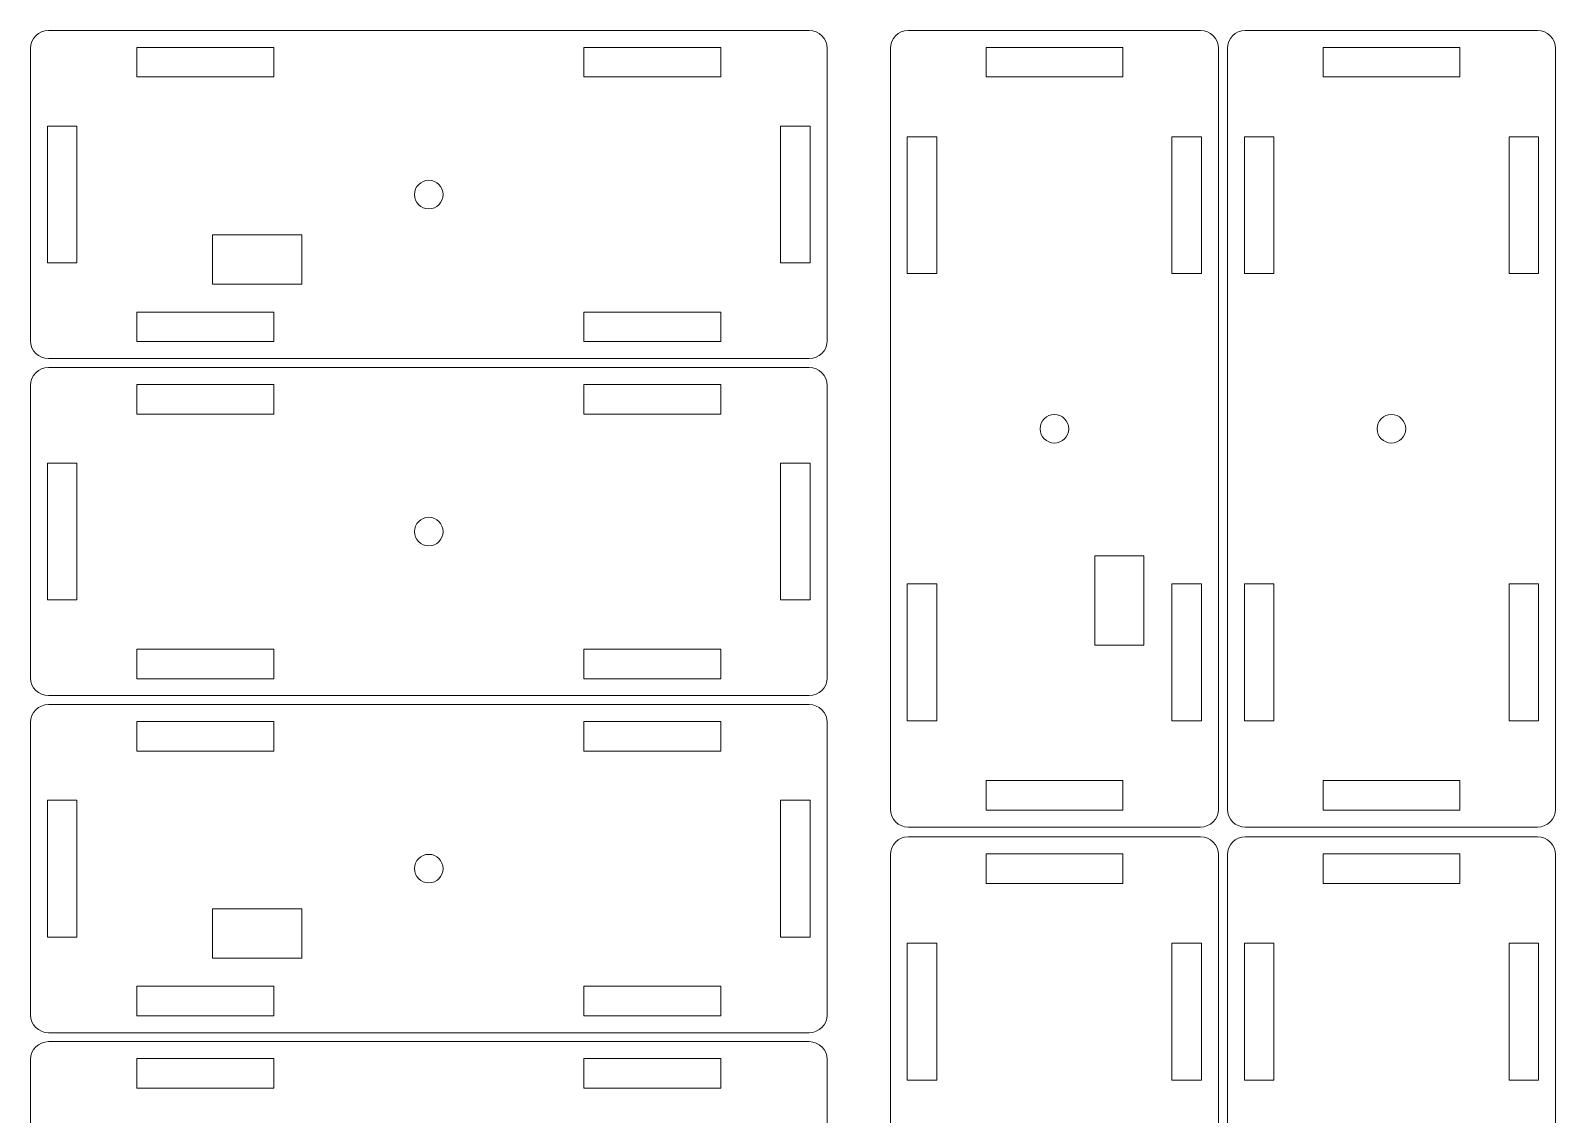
# Model space of a CAD drawing. Header units: centimetres. Extents: x -17.8 to 17.2, y -13.1 to 13.2.
# Drawn here: x 0.12 to 17.18, y 1.03 to 13.15 of the extents above; entities that cross this region are included whole.
import ezdxf

# ---------------------------------------------------------------- set-up
doc = ezdxf.new("R2010")
doc.units = ezdxf.units.CM
doc.header["$MEASUREMENT"] = 0
doc.layers.add('Layer 1', color=7, linetype='Continuous')

msp = doc.modelspace()

# ---------------------------------------------------------------- linework, layer by layer
at = {"layer": 'Layer 1', "color": 250, "lineweight": 9}
for points in [[(1.31002, 12.62999), (2.84, 12.62999), (2.84, 12.95999), (1.31002, 12.95999), (1.31002, 12.62999)], [(6.31031, 12.62999), (7.84029, 12.62999), (7.84029, 12.95999), (6.31031, 12.95999), (6.31031, 12.62999)], [(0.31001, 10.54999), (0.64001, 10.54999), (0.64001, 12.07999), (0.31001, 12.07999), (0.31001, 10.54999)], [(8.51001, 10.54999), (8.84001, 10.54999), (8.84001, 12.07999), (8.51001, 12.07999), (8.51001, 10.54999)], [(2.15491, 10.31369), (3.15491, 10.31369), (3.15491, 10.86369), (2.15491, 10.86369), (2.15491, 10.31369)], [(1.31002, 9.66999), (2.84, 9.66999), (2.84, 9.99999), (1.31002, 9.99999), (1.31002, 9.66999)], [(6.31031, 9.66999), (7.84029, 9.66999), (7.84029, 9.99999), (6.31031, 9.99999), (6.31031, 9.66999)], [(1.31002, 8.85999), (2.84, 8.85999), (2.84, 9.18999), (1.31002, 9.18999), (1.31002, 8.85999)], [(6.31031, 8.85999), (7.84029, 8.85999), (7.84029, 9.18999), (6.31031, 9.18999), (6.31031, 8.85999)], [(0.31001, 6.77999), (0.64001, 6.77999), (0.64001, 8.30999), (0.31001, 8.30999), (0.31001, 6.77999)], [(8.51001, 6.77999), (8.84001, 6.77999), (8.84001, 8.30999), (8.51001, 8.30999), (8.51001, 6.77999)], [(1.31002, 5.89999), (2.84, 5.89999), (2.84, 6.22999), (1.31002, 6.22999), (1.31002, 5.89999)], [(6.31031, 5.89999), (7.84029, 5.89999), (7.84029, 6.22999), (6.31031, 6.22999), (6.31031, 5.89999)], [(1.31002, 5.08999), (2.84, 5.08999), (2.84, 5.41999), (1.31002, 5.41999), (1.31002, 5.08999)], [(6.31031, 5.08999), (7.84029, 5.08999), (7.84029, 5.41999), (6.31031, 5.41999), (6.31031, 5.08999)], [(0.31001, 3.00999), (0.64001, 3.00999), (0.64001, 4.53999), (0.31001, 4.53999), (0.31001, 3.00999)], [(8.51001, 3.00999), (8.84001, 3.00999), (8.84001, 4.53999), (8.51001, 4.53999), (8.51001, 3.00999)], [(2.15491, 2.77369), (3.15491, 2.77369), (3.15491, 3.32369), (2.15491, 3.32369), (2.15491, 2.77369)], [(1.31002, 2.12999), (2.84, 2.12999), (2.84, 2.45999), (1.31002, 2.45999), (1.31002, 2.12999)], [(6.31031, 2.12999), (7.84029, 2.12999), (7.84029, 2.45999), (6.31031, 2.45999), (6.31031, 2.12999)], [(1.31002, 1.31999), (2.84, 1.31999), (2.84, 1.64999), (1.31002, 1.64999), (1.31002, 1.31999)], [(6.31031, 1.31999), (7.84029, 1.31999), (7.84029, 1.64999), (6.31031, 1.64999), (6.31031, 1.31999)]]:
    msp.add_lwpolyline(points, close=True, dxfattribs=at)
for centre in [(4.57501, 11.31499), (4.57501, 7.54499), (4.57501, 3.77499)]:
    msp.add_ellipse(centre, major_axis=(0, 0.16), ratio=1, dxfattribs=at)
for points, knots in [([(0.32001, 13.15), (0.32001, 13.15), (8.83001, 13.15), (8.83001, 13.15), (8.83001, 13.15), (8.94002, 13.15), (9.03001, 13.06), (9.03001, 12.95001), (9.03001, 12.95001), (9.03001, 12.95001), (9.03001, 9.67999), (9.03001, 9.67999), (9.03001, 9.67999), (9.03001, 9.57), (8.94002, 9.48), (8.83001, 9.48), (8.83001, 9.48), (8.83001, 9.48), (0.32001, 9.48), (0.32001, 9.48), (0.32001, 9.48), (0.21, 9.48), (0.12001, 9.57), (0.12001, 9.67999), (0.12001, 9.67999), (0.12001, 9.67999), (0.12001, 12.95001), (0.12001, 12.95001), (0.12001, 12.95001), (0.12001, 13.06), (0.21, 13.15), (0.32001, 13.15)], [0, 0, 0, 0, 0.11111111, 0.11111111, 0.11111111, 0.11111111, 0.22222222, 0.22222222, 0.22222222, 0.22222222, 0.33333333, 0.33333333, 0.33333333, 0.33333333, 0.44444444, 0.44444444, 0.44444444, 0.44444444, 0.55555556, 0.55555556, 0.55555556, 0.55555556, 0.66666667, 0.66666667, 0.66666667, 0.66666667, 0.77777778, 0.77777778, 0.77777778, 0.77777778, 1, 1, 1, 1]), ([(9.73751, 4.44), (9.73751, 4.44), (9.73751, 12.95), (9.73751, 12.95), (9.73751, 12.95), (9.73751, 13.06001), (9.82751, 13.15), (9.9375, 13.15), (9.9375, 13.15), (9.9375, 13.15), (13.20752, 13.15), (13.20752, 13.15), (13.20752, 13.15), (13.31751, 13.15), (13.40751, 13.06001), (13.40751, 12.95), (13.40751, 12.95), (13.40751, 12.95), (13.40751, 4.44), (13.40751, 4.44), (13.40751, 4.44), (13.40751, 4.32999), (13.31751, 4.24), (13.20752, 4.24), (13.20752, 4.24), (13.20752, 4.24), (9.9375, 4.24), (9.9375, 4.24), (9.9375, 4.24), (9.82751, 4.24), (9.73751, 4.32999), (9.73751, 4.44)], [0, 0, 0, 0, 0.11111111, 0.11111111, 0.11111111, 0.11111111, 0.22222222, 0.22222222, 0.22222222, 0.22222222, 0.33333333, 0.33333333, 0.33333333, 0.33333333, 0.44444444, 0.44444444, 0.44444444, 0.44444444, 0.55555556, 0.55555556, 0.55555556, 0.55555556, 0.66666667, 0.66666667, 0.66666667, 0.66666667, 0.77777778, 0.77777778, 0.77777778, 0.77777778, 1, 1, 1, 1]), ([(13.50751, 4.44), (13.50751, 4.44), (13.50751, 12.95), (13.50751, 12.95), (13.50751, 12.95), (13.50751, 13.06001), (13.59751, 13.15), (13.7075, 13.15), (13.7075, 13.15), (13.7075, 13.15), (16.97752, 13.15), (16.97752, 13.15), (16.97752, 13.15), (17.08751, 13.15), (17.17751, 13.06001), (17.17751, 12.95), (17.17751, 12.95), (17.17751, 12.95), (17.17751, 4.44), (17.17751, 4.44), (17.17751, 4.44), (17.17751, 4.32999), (17.08751, 4.24), (16.97752, 4.24), (16.97752, 4.24), (16.97752, 4.24), (13.7075, 4.24), (13.7075, 4.24), (13.7075, 4.24), (13.59751, 4.24), (13.50751, 4.32999), (13.50751, 4.44)], [0, 0, 0, 0, 0.11111111, 0.11111111, 0.11111111, 0.11111111, 0.22222222, 0.22222222, 0.22222222, 0.22222222, 0.33333333, 0.33333333, 0.33333333, 0.33333333, 0.44444444, 0.44444444, 0.44444444, 0.44444444, 0.55555556, 0.55555556, 0.55555556, 0.55555556, 0.66666667, 0.66666667, 0.66666667, 0.66666667, 0.77777778, 0.77777778, 0.77777778, 0.77777778, 1, 1, 1, 1]), ([(10.80752, 12.63), (10.80752, 12.63), (10.80752, 12.96), (10.80752, 12.96), (10.80752, 12.96), (10.80752, 12.96), (12.33752, 12.96), (12.33752, 12.96), (12.33752, 12.96), (12.33752, 12.96), (12.33752, 12.63), (12.33752, 12.63), (12.33752, 12.63), (12.33752, 12.63), (10.80752, 12.63), (10.80752, 12.63)], [0, 0, 0, 0, 0.2, 0.2, 0.2, 0.2, 0.4, 0.4, 0.4, 0.4, 0.6, 0.6, 0.6, 0.6, 1, 1, 1, 1]), ([(14.57752, 12.63), (14.57752, 12.63), (14.57752, 12.96), (14.57752, 12.96), (14.57752, 12.96), (14.57752, 12.96), (16.10752, 12.96), (16.10752, 12.96), (16.10752, 12.96), (16.10752, 12.96), (16.10752, 12.63), (16.10752, 12.63), (16.10752, 12.63), (16.10752, 12.63), (14.57752, 12.63), (14.57752, 12.63)], [0, 0, 0, 0, 0.2, 0.2, 0.2, 0.2, 0.4, 0.4, 0.4, 0.4, 0.6, 0.6, 0.6, 0.6, 1, 1, 1, 1]), ([(9.92752, 10.4303), (9.92752, 10.4303), (9.92752, 11.96029), (9.92752, 11.96029), (9.92752, 11.96029), (9.92752, 11.96029), (10.25752, 11.96029), (10.25752, 11.96029), (10.25752, 11.96029), (10.25752, 11.96029), (10.25752, 10.4303), (10.25752, 10.4303), (10.25752, 10.4303), (10.25752, 10.4303), (9.92752, 10.4303), (9.92752, 10.4303)], [0, 0, 0, 0, 0.2, 0.2, 0.2, 0.2, 0.4, 0.4, 0.4, 0.4, 0.6, 0.6, 0.6, 0.6, 1, 1, 1, 1]), ([(12.88752, 10.4303), (12.88752, 10.4303), (12.88752, 11.96029), (12.88752, 11.96029), (12.88752, 11.96029), (12.88752, 11.96029), (13.21752, 11.96029), (13.21752, 11.96029), (13.21752, 11.96029), (13.21752, 11.96029), (13.21752, 10.4303), (13.21752, 10.4303), (13.21752, 10.4303), (13.21752, 10.4303), (12.88752, 10.4303), (12.88752, 10.4303)], [0, 0, 0, 0, 0.2, 0.2, 0.2, 0.2, 0.4, 0.4, 0.4, 0.4, 0.6, 0.6, 0.6, 0.6, 1, 1, 1, 1]), ([(13.69752, 10.4303), (13.69752, 10.4303), (13.69752, 11.96029), (13.69752, 11.96029), (13.69752, 11.96029), (13.69752, 11.96029), (14.02752, 11.96029), (14.02752, 11.96029), (14.02752, 11.96029), (14.02752, 11.96029), (14.02752, 10.4303), (14.02752, 10.4303), (14.02752, 10.4303), (14.02752, 10.4303), (13.69752, 10.4303), (13.69752, 10.4303)], [0, 0, 0, 0, 0.2, 0.2, 0.2, 0.2, 0.4, 0.4, 0.4, 0.4, 0.6, 0.6, 0.6, 0.6, 1, 1, 1, 1]), ([(16.65752, 10.4303), (16.65752, 10.4303), (16.65752, 11.96029), (16.65752, 11.96029), (16.65752, 11.96029), (16.65752, 11.96029), (16.98752, 11.96029), (16.98752, 11.96029), (16.98752, 11.96029), (16.98752, 11.96029), (16.98752, 10.4303), (16.98752, 10.4303), (16.98752, 10.4303), (16.98752, 10.4303), (16.65752, 10.4303), (16.65752, 10.4303)], [0, 0, 0, 0, 0.2, 0.2, 0.2, 0.2, 0.4, 0.4, 0.4, 0.4, 0.6, 0.6, 0.6, 0.6, 1, 1, 1, 1]), ([(0.32001, 9.38), (0.32001, 9.38), (8.83001, 9.38), (8.83001, 9.38), (8.83001, 9.38), (8.94002, 9.38), (9.03001, 9.29), (9.03001, 9.18001), (9.03001, 9.18001), (9.03001, 9.18001), (9.03001, 5.90999), (9.03001, 5.90999), (9.03001, 5.90999), (9.03001, 5.8), (8.94002, 5.71), (8.83001, 5.71), (8.83001, 5.71), (8.83001, 5.71), (0.32001, 5.71), (0.32001, 5.71), (0.32001, 5.71), (0.21, 5.71), (0.12001, 5.8), (0.12001, 5.90999), (0.12001, 5.90999), (0.12001, 5.90999), (0.12001, 9.18001), (0.12001, 9.18001), (0.12001, 9.18001), (0.12001, 9.29), (0.21, 9.38), (0.32001, 9.38)], [0, 0, 0, 0, 0.11111111, 0.11111111, 0.11111111, 0.11111111, 0.22222222, 0.22222222, 0.22222222, 0.22222222, 0.33333333, 0.33333333, 0.33333333, 0.33333333, 0.44444444, 0.44444444, 0.44444444, 0.44444444, 0.55555556, 0.55555556, 0.55555556, 0.55555556, 0.66666667, 0.66666667, 0.66666667, 0.66666667, 0.77777778, 0.77777778, 0.77777778, 0.77777778, 1, 1, 1, 1]), ([(11.41252, 8.695), (11.41252, 8.78337), (11.48416, 8.855), (11.57252, 8.855), (11.57252, 8.855), (11.66088, 8.855), (11.73252, 8.78337), (11.73252, 8.695), (11.73252, 8.695), (11.73252, 8.60663), (11.66088, 8.535), (11.57252, 8.535), (11.57252, 8.535), (11.48416, 8.535), (11.41252, 8.60663), (11.41252, 8.695)], [0, 0, 0, 0, 0.2, 0.2, 0.2, 0.2, 0.4, 0.4, 0.4, 0.4, 0.6, 0.6, 0.6, 0.6, 1, 1, 1, 1]), ([(15.18252, 8.695), (15.18252, 8.78337), (15.25416, 8.855), (15.34252, 8.855), (15.34252, 8.855), (15.43088, 8.855), (15.50252, 8.78337), (15.50252, 8.695), (15.50252, 8.695), (15.50252, 8.60663), (15.43088, 8.535), (15.34252, 8.535), (15.34252, 8.535), (15.25416, 8.535), (15.18252, 8.60663), (15.18252, 8.695)], [0, 0, 0, 0, 0.2, 0.2, 0.2, 0.2, 0.4, 0.4, 0.4, 0.4, 0.6, 0.6, 0.6, 0.6, 1, 1, 1, 1]), ([(12.02382, 6.2749), (12.02382, 6.2749), (12.02382, 7.2749), (12.02382, 7.2749), (12.02382, 7.2749), (12.02382, 7.2749), (12.57382, 7.2749), (12.57382, 7.2749), (12.57382, 7.2749), (12.57382, 7.2749), (12.57382, 6.2749), (12.57382, 6.2749), (12.57382, 6.2749), (12.57382, 6.2749), (12.02382, 6.2749), (12.02382, 6.2749)], [0, 0, 0, 0, 0.2, 0.2, 0.2, 0.2, 0.4, 0.4, 0.4, 0.4, 0.6, 0.6, 0.6, 0.6, 1, 1, 1, 1]), ([(9.92752, 5.43001), (9.92752, 5.43001), (9.92752, 6.96), (9.92752, 6.96), (9.92752, 6.96), (9.92752, 6.96), (10.25752, 6.96), (10.25752, 6.96), (10.25752, 6.96), (10.25752, 6.96), (10.25752, 5.43001), (10.25752, 5.43001), (10.25752, 5.43001), (10.25752, 5.43001), (9.92752, 5.43001), (9.92752, 5.43001)], [0, 0, 0, 0, 0.2, 0.2, 0.2, 0.2, 0.4, 0.4, 0.4, 0.4, 0.6, 0.6, 0.6, 0.6, 1, 1, 1, 1]), ([(12.88752, 5.43001), (12.88752, 5.43001), (12.88752, 6.96), (12.88752, 6.96), (12.88752, 6.96), (12.88752, 6.96), (13.21752, 6.96), (13.21752, 6.96), (13.21752, 6.96), (13.21752, 6.96), (13.21752, 5.43001), (13.21752, 5.43001), (13.21752, 5.43001), (13.21752, 5.43001), (12.88752, 5.43001), (12.88752, 5.43001)], [0, 0, 0, 0, 0.2, 0.2, 0.2, 0.2, 0.4, 0.4, 0.4, 0.4, 0.6, 0.6, 0.6, 0.6, 1, 1, 1, 1]), ([(13.69752, 5.43001), (13.69752, 5.43001), (13.69752, 6.96), (13.69752, 6.96), (13.69752, 6.96), (13.69752, 6.96), (14.02752, 6.96), (14.02752, 6.96), (14.02752, 6.96), (14.02752, 6.96), (14.02752, 5.43001), (14.02752, 5.43001), (14.02752, 5.43001), (14.02752, 5.43001), (13.69752, 5.43001), (13.69752, 5.43001)], [0, 0, 0, 0, 0.2, 0.2, 0.2, 0.2, 0.4, 0.4, 0.4, 0.4, 0.6, 0.6, 0.6, 0.6, 1, 1, 1, 1]), ([(16.65752, 5.43001), (16.65752, 5.43001), (16.65752, 6.96), (16.65752, 6.96), (16.65752, 6.96), (16.65752, 6.96), (16.98752, 6.96), (16.98752, 6.96), (16.98752, 6.96), (16.98752, 6.96), (16.98752, 5.43001), (16.98752, 5.43001), (16.98752, 5.43001), (16.98752, 5.43001), (16.65752, 5.43001), (16.65752, 5.43001)], [0, 0, 0, 0, 0.2, 0.2, 0.2, 0.2, 0.4, 0.4, 0.4, 0.4, 0.6, 0.6, 0.6, 0.6, 1, 1, 1, 1]), ([(0.32001, 5.61), (0.32001, 5.61), (8.83001, 5.61), (8.83001, 5.61), (8.83001, 5.61), (8.94002, 5.61), (9.03001, 5.52), (9.03001, 5.41001), (9.03001, 5.41001), (9.03001, 5.41001), (9.03001, 2.13999), (9.03001, 2.13999), (9.03001, 2.13999), (9.03001, 2.03), (8.94002, 1.94), (8.83001, 1.94), (8.83001, 1.94), (8.83001, 1.94), (0.32001, 1.94), (0.32001, 1.94), (0.32001, 1.94), (0.21, 1.94), (0.12001, 2.03), (0.12001, 2.13999), (0.12001, 2.13999), (0.12001, 2.13999), (0.12001, 5.41001), (0.12001, 5.41001), (0.12001, 5.41001), (0.12001, 5.52), (0.21, 5.61), (0.32001, 5.61)], [0, 0, 0, 0, 0.11111111, 0.11111111, 0.11111111, 0.11111111, 0.22222222, 0.22222222, 0.22222222, 0.22222222, 0.33333333, 0.33333333, 0.33333333, 0.33333333, 0.44444444, 0.44444444, 0.44444444, 0.44444444, 0.55555556, 0.55555556, 0.55555556, 0.55555556, 0.66666667, 0.66666667, 0.66666667, 0.66666667, 0.77777778, 0.77777778, 0.77777778, 0.77777778, 1, 1, 1, 1]), ([(10.80752, 4.43), (10.80752, 4.43), (10.80752, 4.76), (10.80752, 4.76), (10.80752, 4.76), (10.80752, 4.76), (12.33752, 4.76), (12.33752, 4.76), (12.33752, 4.76), (12.33752, 4.76), (12.33752, 4.43), (12.33752, 4.43), (12.33752, 4.43), (12.33752, 4.43), (10.80752, 4.43), (10.80752, 4.43)], [0, 0, 0, 0, 0.2, 0.2, 0.2, 0.2, 0.4, 0.4, 0.4, 0.4, 0.6, 0.6, 0.6, 0.6, 1, 1, 1, 1]), ([(14.57752, 4.43), (14.57752, 4.43), (14.57752, 4.76), (14.57752, 4.76), (14.57752, 4.76), (14.57752, 4.76), (16.10752, 4.76), (16.10752, 4.76), (16.10752, 4.76), (16.10752, 4.76), (16.10752, 4.43), (16.10752, 4.43), (16.10752, 4.43), (16.10752, 4.43), (14.57752, 4.43), (14.57752, 4.43)], [0, 0, 0, 0, 0.2, 0.2, 0.2, 0.2, 0.4, 0.4, 0.4, 0.4, 0.6, 0.6, 0.6, 0.6, 1, 1, 1, 1]), ([(9.73751, -4.58), (9.73751, -4.58), (9.73751, 3.93), (9.73751, 3.93), (9.73751, 3.93), (9.73751, 4.04001), (9.82751, 4.13), (9.9375, 4.13), (9.9375, 4.13), (9.9375, 4.13), (13.20752, 4.13), (13.20752, 4.13), (13.20752, 4.13), (13.31751, 4.13), (13.40751, 4.04001), (13.40751, 3.93), (13.40751, 3.93), (13.40751, 3.93), (13.40751, -4.58), (13.40751, -4.58), (13.40751, -4.58), (13.40751, -4.69001), (13.31751, -4.78), (13.20752, -4.78), (13.20752, -4.78), (13.20752, -4.78), (9.9375, -4.78), (9.9375, -4.78), (9.9375, -4.78), (9.82751, -4.78), (9.73751, -4.69001), (9.73751, -4.58)], [0, 0, 0, 0, 0.11111111, 0.11111111, 0.11111111, 0.11111111, 0.22222222, 0.22222222, 0.22222222, 0.22222222, 0.33333333, 0.33333333, 0.33333333, 0.33333333, 0.44444444, 0.44444444, 0.44444444, 0.44444444, 0.55555556, 0.55555556, 0.55555556, 0.55555556, 0.66666667, 0.66666667, 0.66666667, 0.66666667, 0.77777778, 0.77777778, 0.77777778, 0.77777778, 1, 1, 1, 1]), ([(13.50751, -4.58), (13.50751, -4.58), (13.50751, 3.93), (13.50751, 3.93), (13.50751, 3.93), (13.50751, 4.04001), (13.59751, 4.13), (13.7075, 4.13), (13.7075, 4.13), (13.7075, 4.13), (16.97752, 4.13), (16.97752, 4.13), (16.97752, 4.13), (17.08751, 4.13), (17.17751, 4.04001), (17.17751, 3.93), (17.17751, 3.93), (17.17751, 3.93), (17.17751, -4.58), (17.17751, -4.58), (17.17751, -4.58), (17.17751, -4.69001), (17.08751, -4.78), (16.97752, -4.78), (16.97752, -4.78), (16.97752, -4.78), (13.7075, -4.78), (13.7075, -4.78), (13.7075, -4.78), (13.59751, -4.78), (13.50751, -4.69001), (13.50751, -4.58)], [0, 0, 0, 0, 0.11111111, 0.11111111, 0.11111111, 0.11111111, 0.22222222, 0.22222222, 0.22222222, 0.22222222, 0.33333333, 0.33333333, 0.33333333, 0.33333333, 0.44444444, 0.44444444, 0.44444444, 0.44444444, 0.55555556, 0.55555556, 0.55555556, 0.55555556, 0.66666667, 0.66666667, 0.66666667, 0.66666667, 0.77777778, 0.77777778, 0.77777778, 0.77777778, 1, 1, 1, 1]), ([(10.80752, 3.61), (10.80752, 3.61), (10.80752, 3.94), (10.80752, 3.94), (10.80752, 3.94), (10.80752, 3.94), (12.33752, 3.94), (12.33752, 3.94), (12.33752, 3.94), (12.33752, 3.94), (12.33752, 3.61), (12.33752, 3.61), (12.33752, 3.61), (12.33752, 3.61), (10.80752, 3.61), (10.80752, 3.61)], [0, 0, 0, 0, 0.2, 0.2, 0.2, 0.2, 0.4, 0.4, 0.4, 0.4, 0.6, 0.6, 0.6, 0.6, 1, 1, 1, 1]), ([(14.57752, 3.61), (14.57752, 3.61), (14.57752, 3.94), (14.57752, 3.94), (14.57752, 3.94), (14.57752, 3.94), (16.10752, 3.94), (16.10752, 3.94), (16.10752, 3.94), (16.10752, 3.94), (16.10752, 3.61), (16.10752, 3.61), (16.10752, 3.61), (16.10752, 3.61), (14.57752, 3.61), (14.57752, 3.61)], [0, 0, 0, 0, 0.2, 0.2, 0.2, 0.2, 0.4, 0.4, 0.4, 0.4, 0.6, 0.6, 0.6, 0.6, 1, 1, 1, 1]), ([(9.92752, 1.4103), (9.92752, 1.4103), (9.92752, 2.94029), (9.92752, 2.94029), (9.92752, 2.94029), (9.92752, 2.94029), (10.25752, 2.94029), (10.25752, 2.94029), (10.25752, 2.94029), (10.25752, 2.94029), (10.25752, 1.4103), (10.25752, 1.4103), (10.25752, 1.4103), (10.25752, 1.4103), (9.92752, 1.4103), (9.92752, 1.4103)], [0, 0, 0, 0, 0.2, 0.2, 0.2, 0.2, 0.4, 0.4, 0.4, 0.4, 0.6, 0.6, 0.6, 0.6, 1, 1, 1, 1]), ([(12.88752, 1.4103), (12.88752, 1.4103), (12.88752, 2.94029), (12.88752, 2.94029), (12.88752, 2.94029), (12.88752, 2.94029), (13.21752, 2.94029), (13.21752, 2.94029), (13.21752, 2.94029), (13.21752, 2.94029), (13.21752, 1.4103), (13.21752, 1.4103), (13.21752, 1.4103), (13.21752, 1.4103), (12.88752, 1.4103), (12.88752, 1.4103)], [0, 0, 0, 0, 0.2, 0.2, 0.2, 0.2, 0.4, 0.4, 0.4, 0.4, 0.6, 0.6, 0.6, 0.6, 1, 1, 1, 1]), ([(13.69752, 1.4103), (13.69752, 1.4103), (13.69752, 2.94029), (13.69752, 2.94029), (13.69752, 2.94029), (13.69752, 2.94029), (14.02752, 2.94029), (14.02752, 2.94029), (14.02752, 2.94029), (14.02752, 2.94029), (14.02752, 1.4103), (14.02752, 1.4103), (14.02752, 1.4103), (14.02752, 1.4103), (13.69752, 1.4103), (13.69752, 1.4103)], [0, 0, 0, 0, 0.2, 0.2, 0.2, 0.2, 0.4, 0.4, 0.4, 0.4, 0.6, 0.6, 0.6, 0.6, 1, 1, 1, 1]), ([(16.65752, 1.4103), (16.65752, 1.4103), (16.65752, 2.94029), (16.65752, 2.94029), (16.65752, 2.94029), (16.65752, 2.94029), (16.98752, 2.94029), (16.98752, 2.94029), (16.98752, 2.94029), (16.98752, 2.94029), (16.98752, 1.4103), (16.98752, 1.4103), (16.98752, 1.4103), (16.98752, 1.4103), (16.65752, 1.4103), (16.65752, 1.4103)], [0, 0, 0, 0, 0.2, 0.2, 0.2, 0.2, 0.4, 0.4, 0.4, 0.4, 0.6, 0.6, 0.6, 0.6, 1, 1, 1, 1]), ([(0.32001, 1.84), (0.32001, 1.84), (8.83001, 1.84), (8.83001, 1.84), (8.83001, 1.84), (8.94002, 1.84), (9.03001, 1.75), (9.03001, 1.64001), (9.03001, 1.64001), (9.03001, 1.64001), (9.03001, -1.63001), (9.03001, -1.63001), (9.03001, -1.63001), (9.03001, -1.74), (8.94002, -1.83), (8.83001, -1.83), (8.83001, -1.83), (8.83001, -1.83), (0.32001, -1.83), (0.32001, -1.83), (0.32001, -1.83), (0.21, -1.83), (0.12001, -1.74), (0.12001, -1.63001), (0.12001, -1.63001), (0.12001, -1.63001), (0.12001, 1.64001), (0.12001, 1.64001), (0.12001, 1.64001), (0.12001, 1.75), (0.21, 1.84), (0.32001, 1.84)], [0, 0, 0, 0, 0.11111111, 0.11111111, 0.11111111, 0.11111111, 0.22222222, 0.22222222, 0.22222222, 0.22222222, 0.33333333, 0.33333333, 0.33333333, 0.33333333, 0.44444444, 0.44444444, 0.44444444, 0.44444444, 0.55555556, 0.55555556, 0.55555556, 0.55555556, 0.66666667, 0.66666667, 0.66666667, 0.66666667, 0.77777778, 0.77777778, 0.77777778, 0.77777778, 1, 1, 1, 1])]:
    msp.add_open_spline(points, degree=3, knots=knots, dxfattribs=at)

doc.saveas('drawing.dxf')
